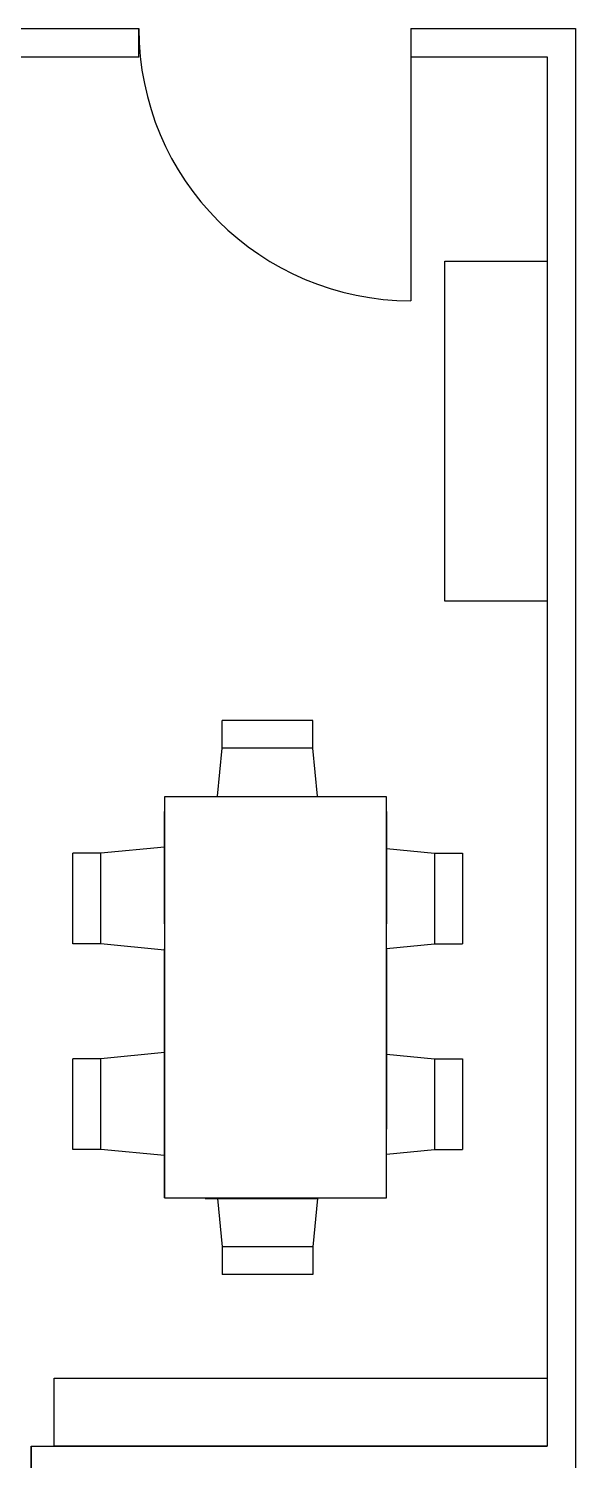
# Model space of a CAD drawing. Header units: inches. Extents: x 0 to 6375, y 0 to 10100.
# Drawn here: x 3964 to 6375, y 3787 to 10100 of the extents above; entities that cross this region are included whole.
import ezdxf

# ---------------------------------------------------------------- set-up
doc = ezdxf.new("R2010")
doc.units = ezdxf.units.IN
doc.header["$MEASUREMENT"] = 0
doc.layers.add('KMBD Walls', color=5, linetype='Continuous', lineweight=30)

msp = doc.modelspace()

# ---------------------------------------------------------------- linework, layer by layer
for p, q in [((5650, 10100), (5650, 8900)), ((5217.5, 7050), (4817.5, 7050)), ((4817.5, 6927.6), (4817.5, 7050)), ((5217.5, 6927.6), (5217.5, 7050)), ((4797, 6715), (4817.5, 6927.6)), ((5217.5, 6927.6), (4817.5, 6927.6)), ((5238, 6715), (5217.5, 6927.6)), ((5541.8, 6712.6), (4562.8, 6712.6)), ((4562.8, 6712.6), (4562.8, 4944.1)), ((5541.8, 4944.1), (5541.8, 6712.6)), ((4562.8, 6153), (4562.8, 6648.6)), ((5541.8, 6648.6), (5541.8, 6153)), ((4159.6, 6064), (4159.6, 6464)), ((4281.9, 6464), (4159.6, 6464)), ((4562.8, 6491.1), (4281.9, 6464)), ((4281.9, 6064), (4281.9, 6464)), ((5541.8, 6484.5), (5754.4, 6464)), ((5754.4, 6464), (5754.4, 6064)), ((5754.4, 6464), (5876.8, 6464)), ((5876.8, 6464), (5876.8, 6064)), ((4281.9, 6064), (4159.6, 6064)), ((4562.8, 6036.9), (4281.9, 6064)), ((5541.8, 6043.5), (5754.4, 6064)), ((5754.4, 6064), (5876.8, 6064)), ((4562.8, 5247), (4562.8, 6042.6)), ((5541.8, 6042.6), (5541.8, 5247)), ((4159.6, 5158), (4159.6, 5558)), ((4281.9, 5558), (4159.6, 5558)), ((4562.8, 5585.1), (4281.9, 5558)), ((4281.9, 5158), (4281.9, 5558)), ((5541.8, 5578.5), (5754.4, 5558)), ((5754.4, 5558), (5754.4, 5158)), ((5754.4, 5558), (5876.8, 5558)), ((5876.8, 5558), (5876.8, 5158)), ((4562.8, 4944.1), (4562.8, 5494.8)), ((4281.9, 5158), (4159.6, 5158)), ((4562.8, 5130.9), (4281.9, 5158)), ((5541.8, 5137.5), (5754.4, 5158)), ((5754.4, 5158), (5876.8, 5158)), ((4562.8, 4944.1), (5541.8, 4944.1)), ((4562.8, 4944.1), (4991.2, 4944.1)), ((4742.4, 4941.7), (5238, 4941.7)), ((4797, 4941.7), (4817.5, 4729.1)), ((5238, 4941.7), (5217.5, 4729.1)), ((5217.5, 4729.1), (4817.5, 4729.1)), ((4817.5, 4729.1), (4817.5, 4606.8)), ((5217.5, 4729.1), (5217.5, 4606.8)), ((5217.5, 4606.8), (4817.5, 4606.8)), ((3975, 3850), (3975, 2950))]:
    msp.add_line(p, q)
msp.add_lwpolyline([(5800, 9075), (6250, 9075), (6250, 7575), (5800, 7575)], close=True)
msp.add_lwpolyline([(4076.3, 3850), (4076.3, 4150), (6250, 4150), (6250, 3850), (4076.3, 3850)])
for centre, radius in [((5650, 10100), 1200), ((3975, 3850), 900)]:
    msp.add_arc(centre, radius, 180, 270)
at = {"layer": 'KMBD Walls', "color": 7}
for p, q in [((0, 10100), (4450, 10100)), ((4450, 9975), (4450, 10100)), ((5650, 10100), (5650, 9975)), ((5650, 10100), (6375, 10100)), ((6375, 10100), (6375, 0)), ((3975, 3725), (3975, 3850)), ((3975, 3850), (6250, 3850))]:
    msp.add_line(p, q, dxfattribs=at)
for points in [[(125, 9675), (125, 9975), (4450, 9975)], [(5650, 9975), (6250, 9975), (6250, 3850)]]:
    msp.add_lwpolyline(points, dxfattribs=at)

doc.saveas('drawing.dxf')
